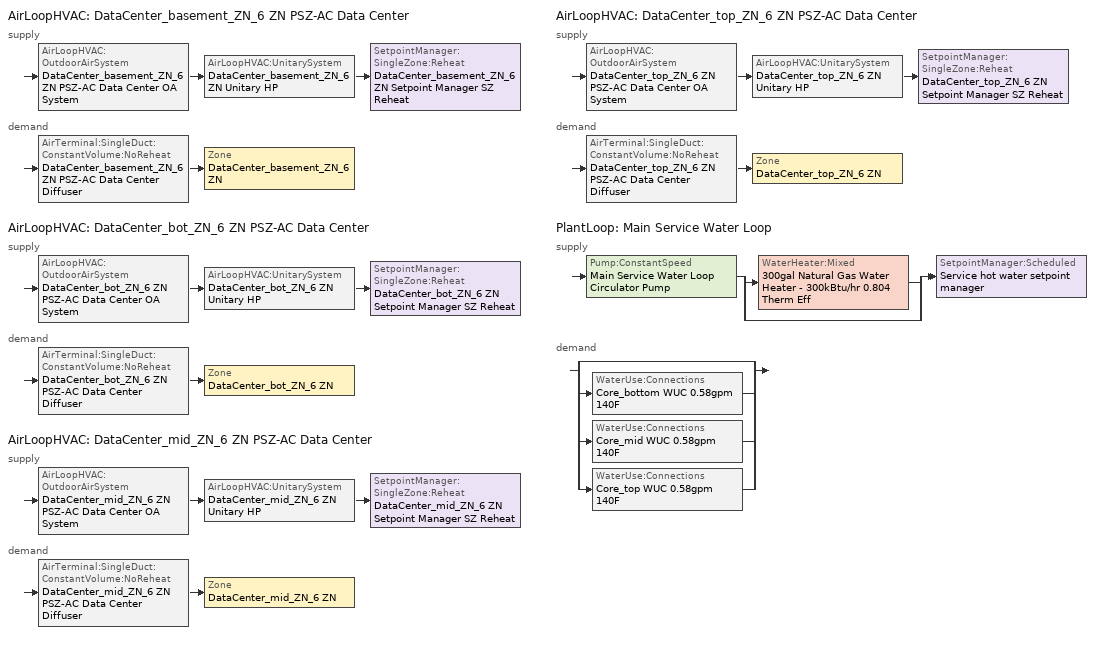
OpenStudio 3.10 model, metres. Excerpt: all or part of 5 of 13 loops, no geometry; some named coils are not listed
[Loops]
AirLoopHVAC 'DataCenter_basement_ZN_6 ZN PSZ-AC Data Center'
 supply: AirLoopHVAC:OutdoorAirSystem 'DataCenter_basement_ZN_6 ZN PSZ-AC Data Center OA System' > AirLoopHVAC:UnitarySystem 'DataCenter_basement_ZN_6 ZN Unitary HP' > SetpointManager:SingleZone:Reheat 'DataCenter_basement_ZN_6 ZN Setpoint Manager SZ Reheat'
 demand: AirTerminal:SingleDuct:ConstantVolume:NoReheat 'DataCenter_basement_ZN_6 ZN PSZ-AC Data Center Diffuser' > Zone 'DataCenter_basement_ZN_6 ZN'
AirLoopHVAC 'DataCenter_bot_ZN_6 ZN PSZ-AC Data Center'
 supply: AirLoopHVAC:OutdoorAirSystem 'DataCenter_bot_ZN_6 ZN PSZ-AC Data Center OA System' > AirLoopHVAC:UnitarySystem 'DataCenter_bot_ZN_6 ZN Unitary HP' > SetpointManager:SingleZone:Reheat 'DataCenter_bot_ZN_6 ZN Setpoint Manager SZ Reheat'
 demand: AirTerminal:SingleDuct:ConstantVolume:NoReheat 'DataCenter_bot_ZN_6 ZN PSZ-AC Data Center Diffuser' > Zone 'DataCenter_bot_ZN_6 ZN'
AirLoopHVAC 'DataCenter_mid_ZN_6 ZN PSZ-AC Data Center'
 supply: AirLoopHVAC:OutdoorAirSystem 'DataCenter_mid_ZN_6 ZN PSZ-AC Data Center OA System' > AirLoopHVAC:UnitarySystem 'DataCenter_mid_ZN_6 ZN Unitary HP' > SetpointManager:SingleZone:Reheat 'DataCenter_mid_ZN_6 ZN Setpoint Manager SZ Reheat'
 demand: AirTerminal:SingleDuct:ConstantVolume:NoReheat 'DataCenter_mid_ZN_6 ZN PSZ-AC Data Center Diffuser' > Zone 'DataCenter_mid_ZN_6 ZN'
AirLoopHVAC 'DataCenter_top_ZN_6 ZN PSZ-AC Data Center'
 supply: AirLoopHVAC:OutdoorAirSystem 'DataCenter_top_ZN_6 ZN PSZ-AC Data Center OA System' > AirLoopHVAC:UnitarySystem 'DataCenter_top_ZN_6 ZN Unitary HP' > SetpointManager:SingleZone:Reheat 'DataCenter_top_ZN_6 ZN Setpoint Manager SZ Reheat'
 demand: AirTerminal:SingleDuct:ConstantVolume:NoReheat 'DataCenter_top_ZN_6 ZN PSZ-AC Data Center Diffuser' > Zone 'DataCenter_top_ZN_6 ZN'
PlantLoop 'Main Service Water Loop'
 supply: Pump:ConstantSpeed 'Main Service Water Loop Circulator Pump' > split
  | WaterHeater:Mixed '300gal Natural Gas Water Heater - 300kBtu/hr 0.804 Therm Eff'
  | bypass
  join > SetpointManager:Scheduled 'Service hot water setpoint manager'
 demand: split
  | bypass
  | WaterUse:Connections 'Core_bottom WUC 0.58gpm 140F'
  | WaterUse:Connections 'Core_mid WUC 0.58gpm 140F'
  | WaterUse:Connections 'Core_top WUC 0.58gpm 140F'
[Sizing:Zone] Zone Cooling Design Supply Air Temperature Input Method=SupplyAirTemperature; Zone Cooling Design Supply Air Temperature {C}=12.7778; Zone Cooling Design Supply Air Temperature Difference {deltaC}=11.11; Zone Heating Design Supply Air Temperature Input Method=SupplyAirTemperature; Zone Heating Design Supply Air Temperature Difference {deltaC}=11.11; Zone Cooling Design Supply Air Humidity Ratio {kg-H2O/kg-air}=0.0085; Zone Heating Design Supply Air Humidity Ratio {kg-H2O/kg-air}=0.008; Heating Design Air Flow Method=DesignDay; Account for Dedicated Outdoor Air System=No; Dedicated Outdoor Air System Control Strategy=NeutralSupplyAir; Dedicated Outdoor Air Low Setpoint Temperature for Design {C}=autosize; Dedicated Outdoor Air High Setpoint Temperature for Design {C}=autosize; Zone Load Sizing Method=Sensible Load Only No Latent Load; Zone Latent Cooling Design Supply Air Humidity Ratio Input Method=HumidityRatioDifference; Zone Cooling Design Supply Air Humidity Ratio Difference {kgWater/kgDryAir}=0.005; Zone Latent Heating Design Supply Air Humidity Ratio Input Method=HumidityRatioDifference; Zone Humidification Design Supply Air Humidity Ratio Difference {kgWater/kgDryAir}=0.005; Sizing Option=Coincident
Name | Zone Heating Design Supply Air Temperature {C} | Cooling Design Air Flow Method | Heating Maximum Air Flow Fraction
Basement ZN | 50 | DesignDayWithLimit | 1
DataCenter_basement_ZN_6 ZN; DataCenter_bot_ZN_6 ZN; DataCenter_mid_ZN_6 ZN; DataCenter_top_ZN_6 ZN | 40 | DesignDay
[Zone equipment]
DataCenter_basement_ZN_6 ZN: DataCenter_basement_ZN_6 ZN PSZ-AC Data Center Diffuser
DataCenter_bot_ZN_6 ZN: DataCenter_bot_ZN_6 ZN PSZ-AC Data Center Diffuser
DataCenter_mid_ZN_6 ZN: DataCenter_mid_ZN_6 ZN PSZ-AC Data Center Diffuser
DataCenter_top_ZN_6 ZN: DataCenter_top_ZN_6 ZN PSZ-AC Data Center Diffuser
[PlantLoop]
Main Service Water Loop: Glycol Concentration=0; Maximum Loop Temperature {C}=60; Minimum Loop Temperature {C}=10; Plant Loop Volume {m3}=Autocalculate; Load Distribution Scheme=Optimal
[Sizing:Plant]
Main Service Water Loop: Loop Type=Heating; Design Loop Exit Temperature {C}=60; Loop Design Temperature Difference {deltaC}=5; Sizing Option=NonCoincident; Zone Timesteps in Averaging Window=1; Coincident Sizing Factor Mode=None
[SetpointManager:Scheduled]
Service hot water setpoint manager: Control Variable=Temperature; Schedule=Service Water Loop Temp - 140F; Setpoint Node or NodeList=Main Service Water Loop Supply Outlet Node
[Pump:ConstantSpeed]
Main Service Water Loop Circulator Pump: Rated Flow Rate {m3/s}=autosize; Rated Pump Head {Pa}=29891; Rated Power Consumption {W}=autosize; Motor Efficiency=0.865; Fraction of Motor Inefficiencies to Fluid Stream=0; Pump Control Type=Intermittent; Design Power Sizing Method=PowerPerFlowPerPressure; Design Electric Power per Unit Flow Rate {W/(m3/s)}=348701.1; Design Shaft Power per Unit Flow Rate per Unit Head {W-s/m3-Pa}=1.28205
[AirLoopHVAC] Availability Schedule=Always On Discrete; Design Supply Air Flow Rate {m3/s}=autosize; Design Return Air Flow Fraction of Supply Air Flow=1
DataCenter_basement_ZN_6 ZN PSZ-AC Data Center; DataCenter_bot_ZN_6 ZN PSZ-AC Data Center; DataCenter_mid_ZN_6 ZN PSZ-AC Data Center; DataCenter_top_ZN_6 ZN PSZ-AC Data Center
[Sizing:System] Type of Load to Size On=Sensible; Design Outdoor Air Flow Rate {m3/s}=Autosize; Central Heating Maximum System Air Flow Ratio=1; Preheat Design Temperature {C}=7.22222; Preheat Design Humidity Ratio {kg-H2O/kg-Air}=0.008; Precool Design Temperature {C}=12.7778; Precool Design Humidity Ratio {kg-H2O/kg-Air}=0.008; Central Cooling Design Supply Air Temperature {C}=12.7778; Central Heating Design Supply Air Temperature {C}=40; Sizing Option=Coincident; 100% Outdoor Air in Cooling=No; 100% Outdoor Air in Heating=No; Central Cooling Design Supply Air Humidity Ratio {kg-H2O/kg-Air}=0.0085; Central Heating Design Supply Air Humidity Ratio {kg-H2O/kg-Air}=0.008; Cooling Design Air Flow Method=DesignDay; Heating Design Air Flow Method=DesignDay; System Outdoor Air Method=ZoneSum; Zone Maximum Outdoor Air Fraction=1; Cooling Supply Air Flow Rate Per Floor Area {m3/s-m2}=0.00996765; Cooling Fraction of Autosized Cooling Supply Air Flow Rate=1; Cooling Supply Air Flow Rate Per Unit Cooling Capacity {m3/s-W}=3.94755e-05; Heating Supply Air Flow Rate Per Floor Area {m3/s-m2}=0.00996765; Heating Fraction of Autosized Heating Supply Air Flow Rate=1; Heating Fraction of Autosized Cooling Supply Air Flow Rate=1; Heating Supply Air Flow Rate Per Unit Heating Capacity {m3/s-W}=3.15882e-05; Cooling Design Capacity Method=CoolingDesignCapacity; Cooling Design Capacity {W}=autosize; Cooling Design Capacity Per Floor Area {W/m2}=234.7; Fraction of Autosized Cooling Design Capacity=1; Heating Design Capacity Method=HeatingDesignCapacity; Heating Design Capacity {W}=autosize; Heating Design Capacity Per Floor Area {W/m2}=157; Fraction of Autosized Heating Design Capacity=1; Central Cooling Capacity Control Method=OnOff; Occupant Diversity=autosize
DataCenter_basement_ZN_6 ZN PSZ-AC Data Center; DataCenter_bot_ZN_6 ZN PSZ-AC Data Center; DataCenter_mid_ZN_6 ZN PSZ-AC Data Center; DataCenter_top_ZN_6 ZN PSZ-AC Data Center
[Controller:OutdoorAir] Minimum Outdoor Air Flow Rate {m3/s}=autosize; Maximum Outdoor Air Flow Rate {m3/s}=Autosize; Economizer Control Action Type=ModulateFlow; Lockout Type=LockoutWithHeating; Minimum Limit Type=FixedMinimum; High Humidity Control=No; High Humidity Outdoor Air Flow Ratio=1; Control High Indoor Humidity Based on Outdoor Humidity Ratio=Yes; Heat Recovery Bypass Control Type=BypassWhenWithinEconomizerLimits; Economizer Operation Staging=InterlockedWithMechanicalCooling
Name | Economizer Control Type | Minimum Outdoor Air Schedule | Controller Mechanical Ventilation | Economizer Maximum Limit Dry-Bulb Temperature {C} | Economizer Maximum Limit Enthalpy {J/kg}
DataCenter_basement_ZN_6 ZN PSZ-AC Data Center OA System Controller | DifferentialEnthalpy | DataCenter_basement_ZN_6 ZN PSZ-AC Data Center Occ Sch | Controller Mechanical Ventilation 1
DataCenter_bot_ZN_6 ZN PSZ-AC Data Center OA System Controller | NoEconomizer | DataCenter_bot_ZN_6 ZN PSZ-AC Data Center Occ Sch | Controller Mechanical Ventilation 2 | 28 | 64000
DataCenter_mid_ZN_6 ZN PSZ-AC Data Center OA System Controller | NoEconomizer | DataCenter_mid_ZN_6 ZN PSZ-AC Data Center Occ Sch | Controller Mechanical Ventilation 3 | 28 | 64000
DataCenter_top_ZN_6 ZN PSZ-AC Data Center OA System Controller | NoEconomizer | DataCenter_top_ZN_6 ZN PSZ-AC Data Center Occ Sch | Controller Mechanical Ventilation 4 | 28 | 64000
[Controller:MechanicalVentilation] Availability Schedule=Always On Discrete
Controller Mechanical Ventilation 1; Controller Mechanical Ventilation 2; Controller Mechanical Ventilation 3; Controller Mechanical Ventilation 4
[AirLoopHVAC:OutdoorAirSystem]
Name | Controller
DataCenter_basement_ZN_6 ZN PSZ-AC Data Center OA System | DataCenter_basement_ZN_6 ZN PSZ-AC Data Center OA System Controller
DataCenter_bot_ZN_6 ZN PSZ-AC Data Center OA System | DataCenter_bot_ZN_6 ZN PSZ-AC Data Center OA System Controller
DataCenter_mid_ZN_6 ZN PSZ-AC Data Center OA System | DataCenter_mid_ZN_6 ZN PSZ-AC Data Center OA System Controller
DataCenter_top_ZN_6 ZN PSZ-AC Data Center OA System | DataCenter_top_ZN_6 ZN PSZ-AC Data Center OA System Controller
[SetpointManager:SingleZone:Reheat] Minimum Supply Air Temperature {C}=12.7778; Maximum Supply Air Temperature {C}=40
Name | Control Zone | Setpoint Node or NodeList
DataCenter_basement_ZN_6 ZN Setpoint Manager SZ Reheat | DataCenter_basement_ZN_6 ZN | DataCenter_basement_ZN_6 ZN PSZ-AC Data Center Supply Outlet Node
DataCenter_bot_ZN_6 ZN Setpoint Manager SZ Reheat | DataCenter_bot_ZN_6 ZN | DataCenter_bot_ZN_6 ZN PSZ-AC Data Center Supply Outlet Node
DataCenter_mid_ZN_6 ZN Setpoint Manager SZ Reheat | DataCenter_mid_ZN_6 ZN | DataCenter_mid_ZN_6 ZN PSZ-AC Data Center Supply Outlet Node
DataCenter_top_ZN_6 ZN Setpoint Manager SZ Reheat | DataCenter_top_ZN_6 ZN | DataCenter_top_ZN_6 ZN PSZ-AC Data Center Supply Outlet Node
[Fan:OnOff] Availability Schedule=Always On Discrete; Maximum Flow Rate {m3/s}=autosize; Motor In Airstream Fraction=1
Name | Fan Total Efficiency | Pressure Rise {Pa} | Motor Efficiency | Fan Power Ratio Function of Speed Ratio Curve | Fan Efficiency Ratio Function of Speed Ratio Curve
DataCenter_basement_ZN_6 ZN PSZ-AC Data Center Fan | 0.61165 | 1018.77 | 0.941 | Fan On Off Power Curve | Fan On Off Efficiency Curve
DataCenter_bot_ZN_6 ZN PSZ-AC Data Center Fan | 0.55575 | 622.722 | 0.855 | Fan On Off Power Curve 1 | Fan On Off Efficiency Curve 1
DataCenter_mid_ZN_6 ZN PSZ-AC Data Center Fan | 0.59605 | 1018.77 | 0.917 | Fan On Off Power Curve 2 | Fan On Off Efficiency Curve 2
DataCenter_top_ZN_6 ZN PSZ-AC Data Center Fan | 0.55575 | 622.722 | 0.855 | Fan On Off Power Curve 3 | Fan On Off Efficiency Curve 3
[Coil:Heating:Electric] Availability Schedule=Always On Discrete; Efficiency=1
DataCenter_basement_ZN_6 ZN PSZ-AC Data Center Electric Backup Htg Coil; DataCenter_bot_ZN_6 ZN PSZ-AC Data Center Electric Backup Htg Coil; DataCenter_mid_ZN_6 ZN PSZ-AC Data Center Electric Backup Htg Coil; DataCenter_top_ZN_6 ZN PSZ-AC Data Center Electric Backup Htg Coil
[AirLoopHVAC:UnitarySystem] Control Type=Load; Dehumidification Control Type=None; Fan Placement=BlowThrough; Supply Air Fan Operating Mode Schedule=Always On Discrete; DX Heating Coil Sizing Ratio=1; Use DOAS DX Cooling Coil=No; DOAS DX Cooling Coil Leaving Minimum Air Temperature {C}=2; Latent Load Control=SensibleOnlyLoadControl; Supply Air Flow Rate Method During Cooling Operation=SupplyAirFlowRate; Supply Air Flow Rate During Cooling Operation {m3/s}=Autosize; Supply Air Flow Rate Method During Heating Operation=SupplyAirFlowRate; Supply Air Flow Rate During Heating Operation {m3/s}=Autosize; Supply Air Flow Rate Method When No Cooling or Heating is Required=None; No Load Supply Air Flow Rate Control Set To Low Speed=Yes; Maximum Supply Air Temperature {C}=80; Maximum Outdoor Dry-Bulb Temperature for Supplemental Heater Operation {C}=4.44444; Ancilliary On-Cycle Electric Power {W}=0; Ancilliary Off-Cycle Electric Power {W}=0
Name | Controlling Zone or Thermostat Location | Supply Fan | Heating Coil | Cooling Coil | Supplemental Heating Coil
DataCenter_basement_ZN_6 ZN Unitary HP | DataCenter_basement_ZN_6 ZN | DataCenter_basement_ZN_6 ZN PSZ-AC Data Center Fan | DataCenter_basement_ZN_6 ZN PSZ-AC Data Center Water-to-Air HP Htg Coil 2193 Clg kBtu/hr 4.3COPH | DataCenter_basement_ZN_6 ZN PSZ-AC Data Center Water-to-Air HP Clg Coil 2193kBtu/hr 13.0EER | DataCenter_basement_ZN_6 ZN PSZ-AC Data Center Electric Backup Htg Coil
DataCenter_bot_ZN_6 ZN Unitary HP | DataCenter_bot_ZN_6 ZN | DataCenter_bot_ZN_6 ZN PSZ-AC Data Center Fan | DataCenter_bot_ZN_6 ZN PSZ-AC Data Center Water-to-Air HP Htg Coil 51 Clg kBtu/hr 4.3COPH | DataCenter_bot_ZN_6 ZN PSZ-AC Data Center Water-to-Air HP Clg Coil 51kBtu/hr 13.0EER | DataCenter_bot_ZN_6 ZN PSZ-AC Data Center Electric Backup Htg Coil
DataCenter_mid_ZN_6 ZN Unitary HP | DataCenter_mid_ZN_6 ZN | DataCenter_mid_ZN_6 ZN PSZ-AC Data Center Fan | DataCenter_mid_ZN_6 ZN PSZ-AC Data Center Water-to-Air HP Htg Coil 445 Clg kBtu/hr 4.3COPH | DataCenter_mid_ZN_6 ZN PSZ-AC Data Center Water-to-Air HP Clg Coil 445kBtu/hr 13.0EER | DataCenter_mid_ZN_6 ZN PSZ-AC Data Center Electric Backup Htg Coil
DataCenter_top_ZN_6 ZN Unitary HP | DataCenter_top_ZN_6 ZN | DataCenter_top_ZN_6 ZN PSZ-AC Data Center Fan | DataCenter_top_ZN_6 ZN PSZ-AC Data Center Water-to-Air HP Htg Coil 27 Clg kBtu/hr 4.3COPH | DataCenter_top_ZN_6 ZN PSZ-AC Data Center Water-to-Air HP Clg Coil 27kBtu/hr 13.0EER | DataCenter_top_ZN_6 ZN PSZ-AC Data Center Electric Backup Htg Coil
[AirTerminal:SingleDuct:ConstantVolume:NoReheat] Availability Schedule=Always On Discrete; Maximum Air Flow Rate {m3/s}=AutoSize
DataCenter_basement_ZN_6 ZN PSZ-AC Data Center Diffuser; DataCenter_bot_ZN_6 ZN PSZ-AC Data Center Diffuser; DataCenter_mid_ZN_6 ZN PSZ-AC Data Center Diffuser; DataCenter_top_ZN_6 ZN PSZ-AC Data Center Diffuser
[EnergyManagementSystem:OutputVariable]
Wired_LTG: EMS Variable=Wired_LTG; Type of Data in Variable=Summed; Update Frequency=ZoneTimeStep; Units=J
[ElectricLoadCenter:Transformer]
Transformer_1: Availability Schedule=Always On Discrete; Transformer Usage=PowerInFromGrid; Rated Capacity {VA}=500000; Phase=3; Conductor Material=Aluminum; Full Load Temperature Rise {C}=150; Fraction of Eddy Current Losses=0.1; Performance Input Method=NominalEfficiency; Nameplate Efficiency=0.991; Per Unit Load for Nameplate Efficiency=0.35; Reference Temperature for Nameplate Efficiency {C}=75; Consider Transformer Loss for Utility Cost=Yes; Meter Name 1=Wired_LTG_Electricity; Meter Name 2=Wired_Int_EQUIP
[WaterHeater:Mixed]
300gal Natural Gas Water Heater - 300kBtu/hr 0.804 Therm Eff: Tank Volume {m3}=1.13562; Setpoint Temperature Schedule=Service Water Loop Temp - 140F; Deadband Temperature Difference {deltaC}=2; Maximum Temperature Limit {C}=60; Heater Control Type=Cycle; Heater Maximum Capacity {W}=87921.3; Heater Fuel Type=NaturalGas; Heater Thermal Efficiency=0.803984; Off Cycle Parasitic Fuel Consumption Rate {W}=7280.88; Off Cycle Parasitic Fuel Type=NaturalGas; Off Cycle Parasitic Heat Fraction to Tank=0; On Cycle Parasitic Fuel Consumption Rate {W}=7280.88; On Cycle Parasitic Fuel Type=NaturalGas; On Cycle Parasitic Heat Fraction to Tank=0; Ambient Temperature Indicator=ThermalZone; Ambient Temperature Thermal Zone=Basement ZN; Off Cycle Loss Coefficient to Ambient Temperature {W/K}=11.2595; On Cycle Loss Coefficient to Ambient Temperature {W/K}=11.2595; Use Side Effectiveness=1; Source Side Effectiveness=1; Use Side Design Flow Rate {m3/s}=autosize; Source Side Design Flow Rate {m3/s}=autosize; Indirect Water Heating Recovery Time {hr}=1.5; Source Side Flow Control Mode=IndirectHeatPrimarySetpoint
[WaterHeater:Sizing]
300gal Natural Gas Water Heater - 300kBtu/hr 0.804 Therm Eff: Design Mode=PeakDraw; Time Storage Can Meet Peak Draw {hr}=0.538503; Time for Tank Recovery {hr}=0; Nominal Tank Volume for Autosizing Plant Connections {m3}=1
[WaterUse:Equipment:Definition] Peak Flow Rate {m3/s}=3.65923e-05; Target Temperature Schedule=Mixed Water At Faucet Temp - 140F; Sensible Fraction Schedule=Fraction Sensible - 0.2; Latent Fraction Schedule=Fraction Latent - 0.05
Main 0.58gpm 140F; Main 0.58gpm 140F 1; Main 0.58gpm 140F 2
[WaterUse:Equipment] Flow Rate Fraction Schedule=OfficeLarge BLDG_SWH_SCH
Name | Water Use Equipment Definition | Space
Core_bottom Service Water Use 0.58gpm 140F | Main 0.58gpm 140F | Core_bottom
Core_mid Service Water Use 0.58gpm 140F | Main 0.58gpm 140F 1 | Core_mid
Core_top Service Water Use 0.58gpm 140F | Main 0.58gpm 140F 2 | Core_top
[WaterUse:Connections] Drain Water Heat Exchanger Type=None; Drain Water Heat Exchanger Destination=Plant
Name | Water Use Equipment Name 1
Core_bottom WUC 0.58gpm 140F | Core_bottom Service Water Use 0.58gpm 140F
Core_mid WUC 0.58gpm 140F | Core_mid Service Water Use 0.58gpm 140F
Core_top WUC 0.58gpm 140F | Core_top Service Water Use 0.58gpm 140F
[EnergyManagementSystem:Actuator]
Name | Actuated Component | Actuated Component Type | Actuated Component Control Type
ems_Basement_Light1_Actuator | Basement-Office WholeBuilding - Lg Office-basement Lights | Lights | Electricity Rate
ems_Core_bottom_Light1_Actuator | Core_bottom-Office WholeBuilding - Lg Office-others Lights | Lights | Electricity Rate
ems_Core_mid_Light1_Actuator | Core_mid-Office WholeBuilding - Lg Office-others Lights | Lights | Electricity Rate
ems_Core_top_Light1_Actuator | Core_top-Office WholeBuilding - Lg Office-others Lights | Lights | Electricity Rate
ems_Perimeter_bot_ZN_1_Light1_Actuator | Perimeter_bot_ZN_1-Office WholeBuilding - Lg Office-others Lights | Lights | Electricity Rate
ems_Perimeter_bot_ZN_2_Light1_Actuator | Perimeter_bot_ZN_2-Office WholeBuilding - Lg Office-others Lights | Lights | Electricity Rate
ems_Perimeter_bot_ZN_3_Light1_Actuator | Perimeter_bot_ZN_3-Office WholeBuilding - Lg Office-others Lights | Lights | Electricity Rate
ems_Perimeter_bot_ZN_4_Light1_Actuator | Perimeter_bot_ZN_4-Office WholeBuilding - Lg Office-others Lights | Lights | Electricity Rate
ems_Perimeter_mid_ZN_1_Light1_Actuator | Perimeter_mid_ZN_1-Office WholeBuilding - Lg Office-others Lights | Lights | Electricity Rate
ems_Perimeter_mid_ZN_2_Light1_Actuator | Perimeter_mid_ZN_2-Office WholeBuilding - Lg Office-others Lights | Lights | Electricity Rate
ems_Perimeter_mid_ZN_3_Light1_Actuator | Perimeter_mid_ZN_3-Office WholeBuilding - Lg Office-others Lights | Lights | Electricity Rate
ems_Perimeter_mid_ZN_4_Light1_Actuator | Perimeter_mid_ZN_4-Office WholeBuilding - Lg Office-others Lights | Lights | Electricity Rate
ems_Perimeter_top_ZN_1_Light1_Actuator | Perimeter_top_ZN_1-Office WholeBuilding - Lg Office-others Lights | Lights | Electricity Rate
ems_Perimeter_top_ZN_2_Light1_Actuator | Perimeter_top_ZN_2-Office WholeBuilding - Lg Office-others Lights | Lights | Electricity Rate
ems_Perimeter_top_ZN_3_Light1_Actuator | Perimeter_top_ZN_3-Office WholeBuilding - Lg Office-others Lights | Lights | Electricity Rate
ems_Perimeter_top_ZN_4_Light1_Actuator | Perimeter_top_ZN_4-Office WholeBuilding - Lg Office-others Lights | Lights | Electricity Rate
ems_DataCenter_basement_ZN_6_ZN_PSZ_AC_Data_Center_HtgSch0 | OfficeLarge HTGSETP_DC_SCH - occupant standby mode | Schedule:Year | Schedule Value
[Schedule:Constant]
Always On Discrete: Value=1
[Schedule:Ruleset]
Service Water Loop Temp - 140F: Default Day Schedule=Service Water Loop Temp - 140F Default
OfficeLarge BLDG_SWH_SCH: Default Day Schedule=OfficeLarge BLDG_SWH_SCH Default; Summer Design Day Schedule=OfficeLarge BLDG_SWH_SCH Summer Design Day; Winter Design Day Schedule=OfficeLarge BLDG_SWH_SCH Winter Design Day
Fraction Sensible - 0.2: Default Day Schedule=Fraction Sensible - 0.2 Default
Fraction Latent - 0.05: Default Day Schedule=Fraction Latent - 0.05 Default
Mixed Water At Faucet Temp - 140F: Default Day Schedule=Mixed Water At Faucet Temp - 140F Default
DataCenter_basement_ZN_6 ZN PSZ-AC Data Center Occ Sch: Default Day Schedule=DataCenter_basement_ZN_6 ZN PSZ-AC Data Center Occ Sch Default
DataCenter_bot_ZN_6 ZN PSZ-AC Data Center Occ Sch: Default Day Schedule=DataCenter_bot_ZN_6 ZN PSZ-AC Data Center Occ Sch Default
DataCenter_mid_ZN_6 ZN PSZ-AC Data Center Occ Sch: Default Day Schedule=DataCenter_mid_ZN_6 ZN PSZ-AC Data Center Occ Sch Default
DataCenter_top_ZN_6 ZN PSZ-AC Data Center Occ Sch: Default Day Schedule=DataCenter_top_ZN_6 ZN PSZ-AC Data Center Occ Sch Default
[Schedule:Day]
Service Water Loop Temp - 140F Default; Mixed Water At Faucet Temp - 140F Default: 24, 0, 60
OfficeLarge BLDG_SWH_SCH Default: No, 6, 0, 0, 7, 0, 0.07, 11, 0, 0.04, 13, 0, 0.06, 14, 0, 0.09, 15, 0, 0.06, 21, 0, 0.04, 22, 0, 0.07, 24, 0, 0.04
OfficeLarge BLDG_SWH_SCH Summer Design Day; OfficeLarge BLDG_SWH_SCH SmrDsn|Wkdy Day: No, 6, 0, 0, 7, 0, 0.07, 8, 0, 0.19, 9, 0, 0.35, 10, 0, 0.38, 11, 0, 0.39, 12, 0, 0.47, 13, 0, 0.57, 14, 0, 0.54, 15, 0, 0.34, 16, 0, 0.33, 17, 0, 0.44, 18, 0, 0.26, 19, 0, 0.21, 20, 0, 0.15, 21, 0, 0.17, 22, 0, 0.08, 24, 0, 0.05
OfficeLarge BLDG_SWH_SCH Winter Design Day; OfficeLarge BLDG_SWH_SCH WntrDsn|Sat Day: No, 6, 0, 0, 7, 0, 0.07, 8, 0, 0.11, 9, 0, 0.15, 10, 0, 0.21, 11, 0, 0.19, 12, 0, 0.23, 13, 0, 0.2, 14, 0, 0.19, 15, 0, 0.15, 16, 0, 0.13, 17, 0, 0.14, 21, 0, 0.07, 22, 0, 0.09, 24, 0, 0.05
Fraction Sensible - 0.2 Default: 24, 0, 0.2
Fraction Latent - 0.05 Default: 24, 0, 0.05
DataCenter_basement_ZN_6 ZN PSZ-AC Data Center Occ Sch Default; DataCenter_bot_ZN_6 ZN PSZ-AC Data Center Occ Sch Default; DataCenter_mid_ZN_6 ZN PSZ-AC Data Center Occ Sch Default; DataCenter_top_ZN_6 ZN PSZ-AC Data Center Occ Sch Default: 24, 0, 0
[Schedule:Rule] Schedule Ruleset=OfficeLarge BLDG_SWH_SCH; Date Specification Type=DateRange; Start Month=1; Start Day=1; End Month=12; End Day=31
Name | Rule Order | Day Schedule | Apply Monday | Apply Tuesday | Apply Wednesday | Apply Thursday | Apply Friday | Apply Saturday
Schedule Rule 32 | 1 | OfficeLarge BLDG_SWH_SCH SmrDsn|Wkdy Day | Yes | Yes | Yes | Yes | Yes
Schedule Rule 33 | 0 | OfficeLarge BLDG_SWH_SCH WntrDsn|Sat Day |  |  |  |  |  | Yes
[Curve:Cubic] Coefficient1 Constant=1; Coefficient2 x=0; Coefficient3 x**2=0; Coefficient4 x**3=0; Minimum Value of x=0; Maximum Value of x=1
Fan On Off Efficiency Curve; Fan On Off Efficiency Curve 1; Fan On Off Efficiency Curve 2; Fan On Off Efficiency Curve 3
[Curve:Exponent] Coefficient1 Constant=1; Coefficient2 Constant=0; Coefficient3 Constant=0; Minimum Value of x=0; Maximum Value of x=1
Fan On Off Power Curve; Fan On Off Power Curve 1; Fan On Off Power Curve 2; Fan On Off Power Curve 3
